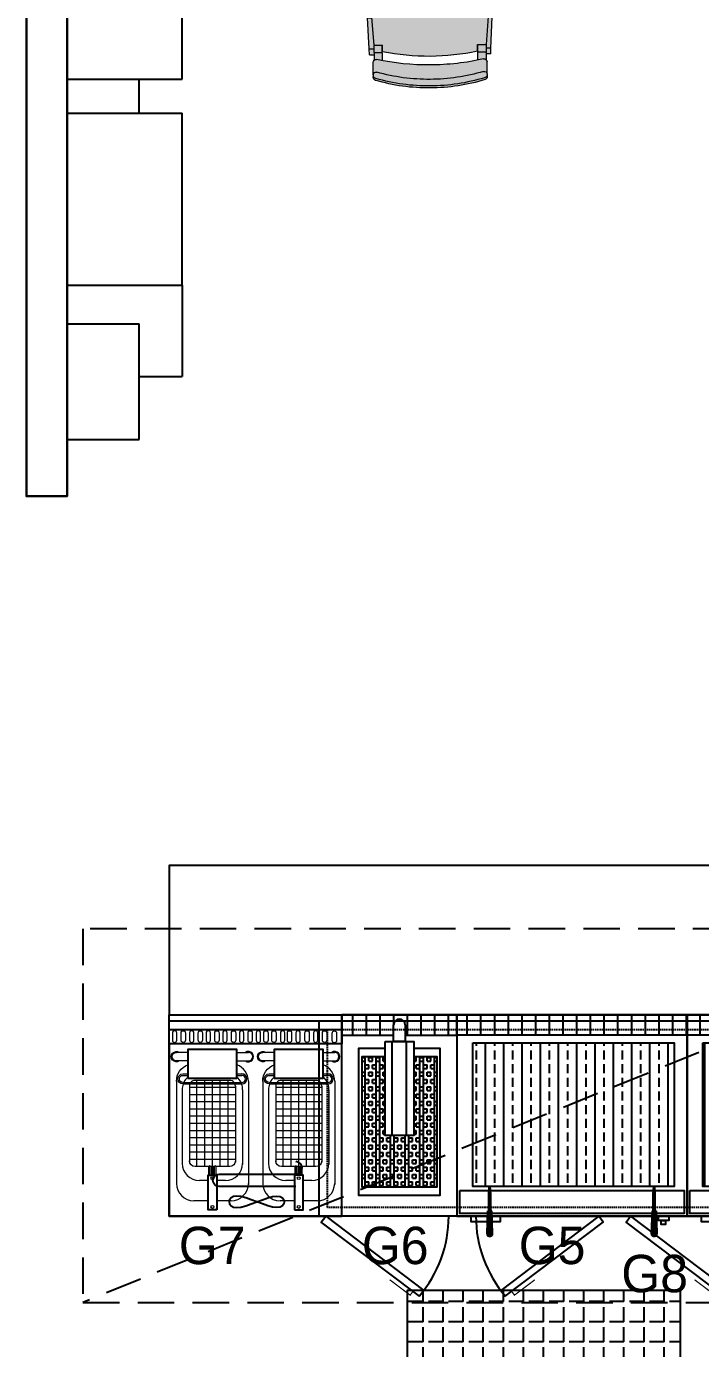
# Model space of a CAD drawing. Header units: millimetres. Extents: x -2729 to 15248, y -12439 to 5292.
# Drawn here: x 2841.5 to 3075.9, y -7099.9 to -6640.1 of the extents above; entities that cross this region are included whole.
import ezdxf

# ---------------------------------------------------------------- set-up
doc = ezdxf.new("R2010")
doc.units = ezdxf.units.MM
doc.linetypes.add('DASHED', pattern=[0.75, 0.5, -0.25])
doc.linetypes.add('HIDDENX2', pattern=[19.049999999999997, 12.7, -6.349999999999998])
for name, color, linetype in [('0-Mek_vrf text', 7, 'Continuous'), ('002 Çizgi', 7, 'Continuous'), ('S2000-002 Çizgi', 7, 'Continuous'), ('S2000-003 Kapı', 3, 'Continuous'), ('tefris', 39, 'Continuous')]:
    doc.layers.add(name, color=color, linetype=linetype)
doc.layers.add('DUVAR', color=7, linetype='Continuous', lineweight=30)
doc.styles.add('TAKSİM', font='GOTHIC.TTF', dxfattribs={"height": 20})

# ---------------------------------------------------------------- blocks, each defined once
blk = doc.blocks.new('dfgbdf')
at = {"layer": 'tefris', "color": 250, "lineweight": 9}
for p, q in [((-2454111.619684269, 525210.158802735), (-2454111.651142441, 525205.7704439993)), ((-2454111.619684269, 525210.158802735), (-2454111.651142441, 525205.7704439993)), ((-2454111.619684269, 525210.158802735), (-2454111.61313714, 525211.0721156007)), ((-2454072.020701715, 525209.8749354146), (-2454072.052159887, 525205.4865766789)), ((-2454072.020701715, 525209.8749354146), (-2454072.052159887, 525205.4865766789)), ((-2454072.020701715, 525209.8749354146), (-2454072.014154585, 525210.7882482801)), ((-2454108.455731259, 525205.1188426953), (-2454108.493951429, 525199.7871974818)), ((-2454112.999900517, 525201.1196209646), (-2454113.57778656, 525190.2564495396)), ((-2454112.985563781, 525203.1195695786), (-2454112.999900517, 525201.1196209646)), ((-2454112.999900517, 525201.1196209646), (-2454111.384557405, 525201.1080412957)), ((-2454112.985563781, 525203.1195695786), (-2454111.370220672, 525203.107989909)), ((-2454111.393876919, 525199.8079857455), (-2454111.356269388, 525205.054168995)), ((-2454111.375956003, 525202.3079215129), (-2454108.476030512, 525202.2871332491)), ((-2454108.377466755, 525202.0864215513), (-2454108.393953999, 525199.7864806453)), ((-2454075.378314627, 525201.8498654515), (-2454075.394801869, 525199.5499245452)), ((-2454075.256584268, 525204.8808529217), (-2454075.294804439, 525199.5492077086)), ((-2454075.276883522, 525202.0491434757), (-2454072.376958031, 525202.0283552122)), ((-2454072.394878949, 525199.528419445), (-2454072.357271417, 525204.7746026947)), ((-2454070.770216322, 525200.816895326), (-2454072.385559435, 525200.828474995)), ((-2454070.75587959, 525202.8168439397), (-2454072.371222701, 525202.8284236089)), ((-2454070.75587959, 525202.8168439397), (-2454070.770216322, 525200.816895326)), ((-2454070.770216322, 525200.816895326), (-2454070.348128059, 525189.946555534)), ((-2454114.364413285, 525164.5024694676), (-2454111.393876919, 525199.8079857455)), ((-2454111.393876919, 525199.8079857455), (-2454108.393953999, 525199.7864806453)), ((-2454075.394801869, 525199.5499245452), (-2454072.394878949, 525199.528419445)), ((-2454069.8998299, 525163.7397039934), (-2454072.394878949, 525199.528419445)), ((-2454113.57778656, 525190.2564495396), (-2454112.198356299, 525190.2465610235)), ((-2454070.348128059, 525189.946555534), (-2454071.727558321, 525189.95644405))]:
    blk.add_line(p, q, dxfattribs=at)
for centre, radius, start, end in [((-2454092.409191321, 525148.7779265486), 65.89265889045396, 89.45884940670703, 106.2935274857314), ((-2454092.109199028, 525148.7757760386), 65.89265889045396, 72.8850311529628, 89.71970926283139), ((-2454110.619709962, 525210.1516343682), 1, 179.5892793318425, 285.8993206494205), ((-2454110.95488347, 525210.5468397918), 0.6645643387296895, 128.1842560686453, 174.5564035868221), ((-2454110.613162832, 525211.0649472337), 1, 106.424976356534, 179.5892793318425), ((-2454110.477309588, 525209.903743491), 1.465455548318734, 98.72199400806039, 127.3173746617995), ((-2454092.409191321, 525148.7779265486), 65.19265889045396, 89.45884940670703, 106.2935274857314), ((-2454092.43093583, 525145.7446062912), 65.92605708526092, 89.4589154703867, 105.7679051027529), ((-2454092.130943537, 525145.7424557811), 65.92605708526092, 73.41065353881503, 89.71964317462334), ((-2454092.112385946, 525148.7757988839), 65.19265889045396, 72.8850311529628, 89.71970926283139), ((-2454073.020676022, 525209.8821037814), 1, 253.2792379985671, 359.5892793318426), ((-2454073.169802533, 525209.636302729), 1.465455548318734, 51.8611839938373, 80.45656463648214), ((-2454073.014128892, 525210.795416647), 1, 359.5892793318426, 72.75358231075933), ((-2454072.683058072, 525210.2724862649), 0.6645643387296895, 4.622155051725973, 50.99430259902947), ((-2454110.651168134, 525205.7632756322), 1, 179.5892793318425, 282.1716553241168), ((-2454092.605583447, 525121.3815767524), 85.28971260092196, 89.48851251595534, 102.0700716838015), ((-2454092.305591153, 525121.3794262424), 85.28971260092196, 77.10848695473183, 89.69004613117218), ((-2454073.052134194, 525205.4937450454), 1, 257.0069033155113, 359.5892793318426), ((-2454092.445793999, 525122.746649585), 80.92352941175771, 77.82438813700311, 101.3541705151467), ((-2454072.892565872, 525163.5310621646), 3, 344.9838835373608, 3.987984671885633)]:
    blk.add_arc(centre, radius, start, end, dxfattribs=at)
blk = doc.blocks.new('fgvbhfgjh')
h = blk.add_hatch(color=18)
h.set_gradient(color1=(8, 8, 8), color2=(145, 145, 145), one_color=1, tint=0.4099999964237213, name='INVCURVED')
h.paths.add_polyline_path([(-2451483.19880926, 521668.8699824771), (-2451413.19880926, 521668.8699824771), (-2451413.19880926, 521598.869982477), (-2451483.19880926, 521598.869982477)])
blk.add_lwpolyline([(-2451483.19880926, 521668.8699824771), (-2451413.19880926, 521668.8699824771), (-2451413.19880926, 521598.869982477), (-2451483.19880926, 521598.869982477), (-2451483.19880926, 521668.8699824771)])
blk = doc.blocks.new('mmmm')
at = {"layer": 'tefris'}
h = blk.add_hatch(color=18, dxfattribs=at)
h.set_gradient(color1=(8, 8, 8), color2=(92, 92, 92), one_color=1, tint=0.3600000143051147, name='CYLINDER')
edge = h.paths.add_edge_path()
edge.add_ellipse((-2457679.188082683, 522983.9656163464), major_axis=(-0.7071067817222897, 0.7071067817222896), ratio=0.9999999995503444, start_angle=224.6289349861511, end_angle=297.794258137757, ccw=False)
edge.add_line((-2457678.188103654, 522983.9591400851), (-2457678.19209032, 522983.4386288924))
edge.add_ellipse((-2457678.856640798, 522983.4429210727), major_axis=(0.4699179507806104, 0.4699179507806102), ratio=0.9999999992327752, start_angle=314.6299447237471, end_angle=369.2071047513651)
edge.add_ellipse((-2457679.342933607, 522982.8063922324), major_axis=(1.036233554988591, 1.036233554988591), ratio=0.9999999988766552, start_angle=8.340224815695624, end_angle=35.49723029684532)
edge.add_ellipse((-2457698.242316748, 522921.9324592913), major_axis=(46.09817118423729, 46.09817118423728), ratio=0.9999999999767026, start_angle=27.92569661727104, end_angle=44.76037470618905)
edge.add_ellipse((-2457698.539123553, 522921.9343762971), major_axis=(46.098171190294, 46.098171190294), ratio=0.9999999999654413, start_angle=44.49951486546471, end_angle=61.33419295303329)
edge.add_ellipse((-2457716.650621083, 522983.047354069), major_axis=(1.0362335564434, 1.0362335564434), ratio=0.9999999993428333, start_angle=53.76265933991045, end_angle=80.91966347774053)
edge.add_ellipse((-2457717.128651278, 522983.6901112522), major_axis=(-0.469917950441453, 0.469917950441453), ratio=0.9999999963918572, start_angle=-9.94721817048274, end_angle=39.59706914734291)
edge.add_line((-2457717.790263056, 522983.7526861261), (-2457717.787277593, 522984.2149197343))
edge.add_ellipse((-2457716.78729845, 522984.2084610986), major_axis=(0.7071067817655636, 0.7071067817655637), ratio=0.9999999992213571, start_angle=61.465641435351586, end_angle=134.6299448394291, ccw=False)
edge.add_ellipse((-2457698.539123555, 522921.9343762975), major_axis=(-46.59314593089847, 46.59314593089847), ratio=0.9999999999548213, start_angle=314.49951495361813, end_angle=331.3341929450192, ccw=False)
edge.add_ellipse((-2457698.239129812, 522921.9324387084), major_axis=(-46.5931459337958, 46.59314593379575), ratio=0.9999999999815988, start_angle=297.92569677302316, end_angle=314.76037479879227, ccw=False)
edge = h.paths.add_edge_path()
edge.add_ellipse((-2457761.927457061, 522875.6034356472), major_axis=(119.3420201263131, 37.18174596054682), ratio=0.4265283154179995, start_angle=36.98227490870283, end_angle=62.29266454274355)
edge.add_line((-2457720.479314032, 522937.9572304637), (-2457717.560022757, 522972.9509483364))
edge.add_line((-2457717.560022757, 522972.9509483366), (-2457714.560085328, 522972.9315724254))
edge.add_line((-2457714.560085328, 522972.931572425), (-2457714.545230464, 522975.231524454))
edge.add_ellipse((-2457698.557250628, 522895.9030799139), major_axis=(57.22157640173275, 57.22157640173277), ratio=0.9999999999961988, start_angle=392.86505360477304, end_angle=416.39483596480096, ccw=False)
edge.add_line((-2457681.545918752, 522975.0183894324), (-2457681.560773617, 522972.7184374039))
edge.add_line((-2457681.560773616, 522972.7184374039), (-2457678.560836188, 522972.6990614928))
edge.add_line((-2457678.560836188, 522972.6990614924), (-2457676.040386869, 522936.9121259068))
edge.add_ellipse((-2457679.032974005, 522936.7013600478), major_axis=(2.12132034998911, 2.12132034998911), ratio=0.9999999987284928, start_angle=300.03121224990423, end_angle=319.0286501075705, ccw=False)
edge = h.paths.add_edge_path()
edge.add_ellipse((-2457716.821540904, 522978.9067638578), major_axis=(-0.7071067809131965, 0.7071067809131961), ratio=0.999999999829844, start_angle=44.6284355362892, end_angle=147.0115104225966, ccw=False)
edge.add_line((-2457717.821519876, 522978.9132488352), (-2457717.793176502, 522983.3016024525))
edge.add_ellipse((-2457716.793197359, 522983.2951438157), major_axis=(0.7071067811908893, 0.7071067811908892), ratio=0.9999999999920784, start_angle=134.629944794807, end_angle=240.939986716869)
edge.add_ellipse((-2457698.558715172, 522918.9010413723), major_axis=(-46.61676202146179, 46.61676202146179), ratio=0.9999999999765883, start_angle=314.49958098612035, end_angle=330.80857055908643, ccw=False)
edge.add_ellipse((-2457698.258721432, 522918.8991037826), major_axis=(46.61676202181242, 46.61676202181243), ratio=0.9999999999946059, start_angle=388.45131901296287, end_angle=404.7603086764847, ccw=False)
edge.add_ellipse((-2457679.193981591, 522983.0522990646), major_axis=(0.7071067814499962, 0.7071067814499961), ratio=0.999999999992008, start_angle=208.3199025619581, end_angle=314.6281288870354)
edge.add_line((-2457678.194002653, 522983.0458087349), (-2457678.222345992, 522978.6574604695))
edge.add_ellipse((-2457679.222325135, 522978.6639191065), major_axis=(0.7071067813485851, 0.7071067813485854), ratio=0.9999999999161822, start_angle=212.248395108644, end_angle=314.629944792633, ccw=False)
edge.add_ellipse((-2457698.416077437, 522894.5359564247), major_axis=(60.30893414147975, 60.30893414147973), ratio=0.9999999999651737, start_angle=32.14679778577749, end_angle=44.73071163836433)
edge.add_ellipse((-2457698.716071179, 522894.5378940119), major_axis=(-60.30893414080492, 60.30893414080492), ratio=0.9999999999433816, start_angle=-45.47082196288935, end_angle=-32.88690840348889)
edge = h.paths.add_edge_path()
edge.add_ellipse((-2457698.242316748, 522921.9324592911), major_axis=(46.09817118435935, 46.09817118435936), ratio=0.9999999999766949, start_angle=387.9256966173313, end_angle=404.76037470619013, ccw=False)
edge.add_ellipse((-2457679.342933608, 522982.8063922322), major_axis=(-1.036233556076851, 1.036233556076851), ratio=0.9999999998429832, start_angle=276.9018505936157, end_angle=305.4972302277553, ccw=False)
edge.add_ellipse((-2457678.856640796, 522983.4429210722), major_axis=(-0.4699179509142243, 0.4699179509142243), ratio=0.9999999997353802, start_angle=224.629944793192, end_angle=276.0349705361688, ccw=False)
edge.add_line((-2457678.19209032, 522983.4386288924), (-2457678.194002448, 522983.0458404273))
edge.add_line((-2457678.194002448, 522983.0458404273), (-2457678.194002653, 522983.0458087423))
edge.add_ellipse((-2457679.19398159, 522983.0522990641), major_axis=(-0.7071067810289291, 0.7071067810289291), ratio=0.9999999999624826, start_angle=118.5788082655967, end_angle=224.6281293417238, ccw=False)
edge.add_ellipse((-2457698.258721431, 522918.8991037807), major_axis=(46.61676202343754, 46.61676202343754), ratio=0.9999999999963467, start_angle=28.44739180344517, end_angle=44.76030867725096)
edge.add_ellipse((-2457698.55871517, 522918.9010413715), major_axis=(-46.61676202056894, 46.61676202056894), ratio=0.999999999949352, start_angle=-45.50041901262929, end_angle=-29.18750223913822)
edge.add_ellipse((-2457716.793197359, 522983.2951438157), major_axis=(0.7071067813918692, 0.7071067813918696), ratio=0.9999999995664592, start_angle=134.6299447559351, end_angle=240.68108163018968, ccw=False)
edge.add_line((-2457717.793176501, 522983.301602453), (-2457717.790263056, 522983.7526861276))
edge.add_ellipse((-2457717.128651278, 522983.6901112515), major_axis=(0.469917950619392, 0.4699179506193922), ratio=0.9999999993763433, start_angle=83.22492197080362, end_angle=129.5970688284159, ccw=False)
edge.add_ellipse((-2457716.650621081, 522983.0473540693), major_axis=(1.03623355833267, 1.03623355833267), ratio=0.9999999979251082, start_angle=413.76265943400807, end_angle=442.35804038675644, ccw=False)
edge.add_ellipse((-2457698.539123553, 522921.9343762971), major_axis=(46.0981711902941, 46.09817119029425), ratio=0.9999999999654386, start_angle=404.4995148654648, end_angle=421.3341929530333, ccw=False)
h.paths.add_polyline_path([(-2457718.357715751, 522963.3889550469), (-2457719.737152682, 522963.3978645154), (-2457719.166976878, 522974.2614433565), (-2457717.551625955, 522974.2510101737), (-2457717.560022757, 522972.9509483366)])
h.paths.add_polyline_path([(-2457676.507285125, 522963.1186526685), (-2457677.886722056, 522963.1275621374), (-2457678.560836188, 522972.6990614924), (-2457678.552439386, 522973.9991233298), (-2457676.937088463, 522973.9886901478)])
h.paths.add_polyline_path([(-2457678.539522111, 522975.9990816154), (-2457676.924171188, 522975.9886484326), (-2457676.937088463, 522973.9886901478), (-2457678.552439386, 522973.9991233298)])
h.paths.add_polyline_path([(-2457717.551625955, 522974.2510101737), (-2457719.166976878, 522974.2614433565), (-2457719.154059605, 522976.2614016419), (-2457717.53870868, 522976.2509684595)])
edge = h.paths.add_edge_path()
edge.add_line((-2457714.64393665, 522975.4321661454), (-2457717.543876164, 522975.4508961928))
edge.add_line((-2457717.543876164, 522975.4508961928), (-2457717.526138693, 522978.1971569562))
edge.add_ellipse((-2457716.821540904, 522978.9067638582), major_axis=(-0.7071067812190581, 0.7071067812190583), ratio=0.9999999999837588, start_angle=90.20294078737055, end_angle=147.2123183470314)
edge.add_ellipse((-2457698.716071199, 522894.5378939973), major_axis=(-60.30893392307935, 60.30893392307935), ratio=0.999999994913458, start_angle=325.7503848735804, end_angle=327.11073702994173, ccw=False)
edge.add_line((-2457714.625215686, 522978.330699174), (-2457714.64393665, 522975.4321661454))
h = blk.add_hatch(color=33, dxfattribs=at)
h.set_gradient(color1=(172, 159, 128), one_color=1, tint=1, name='CYLINDER')
h.paths.add_polyline_path([(-2457681.460775703, 522972.717791541), (-2457681.44462911, 522975.2177393974), (-2457678.544689596, 522975.1990093497), (-2457678.560836188, 522972.6990614924)])
edge = h.paths.add_edge_path()
edge.add_line((-2457678.544689596, 522975.1990093497), (-2457681.44462911, 522975.2177393974))
edge.add_line((-2457681.44462911, 522975.2177393974), (-2457681.425908146, 522978.1162724265))
edge.add_ellipse((-2457698.416077457, 522894.535956455), major_axis=(60.30893391531446, 60.30893391531446), ratio=0.9999999950626882, start_angle=392.1491526882551, end_angle=393.50950465792675, ccw=False)
edge.add_ellipse((-2457679.222325135, 522978.6639191066), major_axis=(0.7071067813949794, 0.7071067813949791), ratio=0.9999999999964688, start_angle=212.0475552884645, end_angle=269.0569487911714)
edge.add_line((-2457678.526952125, 522977.9452701127), (-2457678.544689596, 522975.1990093497))
h.paths.add_polyline_path([(-2457717.560022757, 522972.9509483366), (-2457717.543876164, 522975.4508961928), (-2457714.64393665, 522975.4321661454), (-2457714.660083242, 522972.9322182896)])
h = blk.add_hatch(color=18, dxfattribs=at)
h.set_gradient(color1=(8, 8, 8), color2=(92, 92, 92), one_color=1, tint=0.3600000143051147, name='CYLINDER')
h.paths.add_polyline_path([(-2457678.892278905, 522823.9789179585, 0.3305505333251211), (-2457678.188103657, 522824.9406429432), (-2457678.192090323, 522825.4611541359, -0.2427438629334576), (-2457678.467965631, 522824.9178096643, -0.119052518395025), (-2457679.100993811, 522824.6480447833, -0.0735875389792936), (-2457697.969665526, 522821.7752349952, -0.0735875389735171), (-2457716.873871161, 522824.4040783907, -0.1190525126681235), (-2457717.510331056, 522824.6656439186, -0.2196094287040335), (-2457717.79026306, 522825.1470969022), (-2457717.787277597, 522824.6848632938, 0.3305455976475086), (-2457717.070738772, 522823.7323320513, 0.0735875385497968), (-2457697.96355113, 522821.0752617001, 0.0735875387030554)])
edge = h.paths.add_edge_path()
edge.add_ellipse((-2457761.927457065, 522933.2963473811), major_axis=(119.3420201236627, -37.18174596169329), ratio=0.4265283154215424, start_angle=297.7073354583348, end_angle=323.01772509326184, ccw=False)
edge.add_line((-2457720.479314036, 522870.9425525646), (-2457717.560022761, 522835.9488346917))
edge.add_line((-2457717.56002276, 522835.9488346917), (-2457714.560085332, 522835.9682106028))
edge.add_line((-2457714.560085332, 522835.9682106035), (-2457714.545230468, 522833.6682585744))
edge.add_arc((-2457698.557250631, 522912.9967031139), 80.92352941115504, 258.6051640350927, 282.1349463954001)
edge.add_line((-2457681.545918755, 522833.8813935955), (-2457681.56077362, 522836.1813456244))
edge.add_line((-2457681.56077362, 522836.1813456244), (-2457678.560836191, 522836.2007215356))
edge.add_line((-2457678.560836191, 522836.2007215356), (-2457676.040386872, 522871.9876571211))
edge.add_arc((-2457679.032974006, 522872.19842298), 3.000000000802631, -4.02865014046936, 14.96878772636373)
h.paths.add_polyline_path([(-2457716.613432716, 522830.9711249828, 0.4790289221056363), (-2457717.82151988, 522829.986534193), (-2457717.793176506, 522825.5981805755, -0.500271849319481), (-2457716.518567012, 522826.5661890912, 0.07128175433068201), (-2457697.982926989, 522824.0751990416, 0.0712817547301692), (-2457679.481009383, 522826.80540622, -0.5002619448420746), (-2457678.194002657, 522825.8539742935), (-2457678.222345996, 522830.2423225585, 0.4790207402578018), (-2457679.443049894, 522831.2112000601, -0.0549629285443206), (-2457698.015219949, 522829.0750560141, -0.054962927260355)])
h.paths.add_polyline_path([(-2457697.969665526, 522821.7752349952, 0.0735875389792797), (-2457679.100993811, 522824.6480447833, 0.1254224069759553), (-2457678.438732215, 522824.9401432965, 0.2281353875295868), (-2457678.192090323, 522825.4611541359), (-2457678.194002451, 522825.8539426008), (-2457678.194002657, 522825.853974286, 0.4988503369004011), (-2457679.476677848, 522826.8066934443, -0.071298977506095), (-2457697.982926989, 522824.0751990416, -0.0712989770642944), (-2457716.522914801, 522826.5674202554, 0.4988602312897345), (-2457717.793176505, 522825.5981805753), (-2457717.79026306, 522825.1470969007, 0.205143870496195), (-2457717.539850573, 522824.6875981205, 0.1254224130629383), (-2457716.873871161, 522824.4040783907, 0.0735875389735347)])
h.paths.add_polyline_path([(-2457718.357715755, 522845.5108279814), (-2457719.737152685, 522845.5019185132), (-2457719.166976882, 522834.6383396718), (-2457717.551625958, 522834.6487728546), (-2457717.56002276, 522835.9488346917)])
h.paths.add_polyline_path([(-2457676.507285128, 522845.7811303599), (-2457677.88672206, 522845.7722208911), (-2457678.560836191, 522836.2007215356), (-2457678.552439389, 522834.9006596985), (-2457676.937088467, 522834.9110928807)])
h.paths.add_polyline_path([(-2457678.539522115, 522832.900701413), (-2457676.924171192, 522832.9111345956), (-2457676.937088467, 522834.9110928807), (-2457678.552439389, 522834.9006596985)])
h.paths.add_polyline_path([(-2457717.551625958, 522834.6487728546), (-2457719.166976882, 522834.6383396718), (-2457719.154059607, 522832.6383813862), (-2457717.538708684, 522832.6488145689)])
h.paths.add_polyline_path([(-2457714.643936654, 522833.4676168826), (-2457717.543876167, 522833.4488868353), (-2457717.526138697, 522830.7026260718, -0.2540112033113549), (-2457716.610005976, 522830.9703896076, 0.0059357257269831), (-2457714.62521569, 522830.5690838541)])
h = blk.add_hatch(color=33, dxfattribs=at)
h.set_gradient(color1=(172, 159, 128), one_color=1, tint=1, name='CYLINDER')
h.paths.add_polyline_path([(-2457681.460775706, 522836.1819914873), (-2457681.444629114, 522833.6820436308), (-2457678.544689599, 522833.7007736783), (-2457678.560836191, 522836.2007215356)])
h.paths.add_polyline_path([(-2457678.544689599, 522833.7007736783), (-2457681.444629114, 522833.6820436308), (-2457681.42590815, 522830.7835106015, 0.0059357249099136), (-2457679.446467393, 522831.2104203594, -0.254011277546088), (-2457678.526952128, 522830.9545129157)])
h.paths.add_polyline_path([(-2457717.56002276, 522835.9488346917), (-2457717.543876167, 522833.4488868353), (-2457714.643936654, 522833.4676168826), (-2457714.660083246, 522835.9675647388)])
at = {"extrusion": (0, 0, -1), "zscale": -1, "rotation": 90}
blk.add_blockref('fgvbhfgjh', (2979332.754085634, 2974352.648700772), dxfattribs=at)
at = {"layer": 'tefris', "rotation": 0.0406654588504009}
blk.add_blockref('dfgbdf', (-3234.025752595626, -484.92879121704), dxfattribs=at)
at = {"layer": 'tefris', "xscale": -1, "rotation": 179.9593345443883}
blk.add_blockref('dfgbdf', (-3234.025752601215, 1046293.828574249), dxfattribs=at)
blk = doc.blocks.new('A$C71D9588E')
at = {"layer": 'S2000-002 Çizgi', "linetype": 'Continuous', "lineweight": 0}
for p, q in [((6.49999543418471, 57.00000218072272), (2.499995434184711, 57.00000218072272)), ((23.49999543418471, 57.00000218072272), (27.49999543418471, 57.00000218072272)), ((36.49999543418471, 57.00000218072272), (32.49999543418471, 57.00000218072272)), ((53.49999543418471, 57.00000218072272), (57.49999543418471, 57.00000218072272)), ((6.49999543418471, 54.00000218072272), (2.499995434184711, 54.00000218072272)), ((23.49999543418471, 54.00000218072272), (27.49999543418471, 54.00000218072272)), ((36.49999543418471, 54.00000218072272), (32.49999543418471, 54.00000218072272)), ((53.49999543418471, 54.00000218072272), (57.49999543418471, 54.00000218072272)), ((2.499995434184711, 47.00000218072272), (2.499995434184711, 11.00000218072273)), ((4.74999543418471, 49.50000218072272), (6.49999543418471, 49.50000218072272)), ((4.74999543418471, 49.00000218072272), (6.49999543418471, 49.00000218072272)), ((4.74999543418471, 46.50000218072272), (25.24999543418471, 46.50000218072272)), ((4.74999543418471, 46.00000218072272), (25.24999543418471, 46.00000218072272)), ((20.99999543418471, 47.25000218072272), (8.999995434184711, 47.25000218072272)), ((9.499995434184713, 47.25000218072272), (9.499995434184713, 46.50000218072272)), ((9.499995434184713, 46.00000218072272), (9.499995434184713, 17.25000218072273)), ((12.19999543418453, 47.25000218072272), (12.19999543418453, 46.50000218072272)), ((12.19999543418453, 46.00000218072272), (12.19999543418453, 17.25000218072273)), ((14.89999543418434, 47.25000218072272), (14.89999543418434, 46.50000218072272)), ((14.89999543418434, 46.00000218072272), (14.89999543418434, 17.25000218072273)), ((17.59999543418416, 47.25000218072272), (17.59999543418416, 46.50000218072272)), ((17.59999543418416, 46.00000218072272), (17.59999543418416, 17.25000218072273)), ((20.29999543418489, 47.25000218072272), (20.29999543418489, 46.50000218072272)), ((20.29999543418489, 46.00000218072272), (20.29999543418489, 17.25000218072273)), ((23.49999543418471, 49.50000218072272), (25.24999543418471, 49.50000218072272)), ((23.49999543418471, 49.00000218072272), (25.24999543418471, 49.00000218072272)), ((27.49999543418471, 47.00000218072272), (27.49999543418471, 11.00000218072273)), ((32.49999543418471, 47.00000218072272), (32.49999543418471, 11.00000218072273)), ((34.74999543418471, 49.50000218072272), (36.49999543418471, 49.50000218072272)), ((34.74999543418471, 49.00000218072272), (36.49999543418471, 49.00000218072272)), ((34.74999543418471, 46.50000218072272), (55.24999543418471, 46.50000218072272)), ((34.74999543418471, 46.00000218072272), (55.24999543418471, 46.00000218072272)), ((50.99999543418471, 47.25000218072272), (38.99999543418471, 47.25000218072272)), ((39.49999543418471, 47.25000218072272), (39.49999543418471, 46.50000218072272)), ((39.49999543418471, 46.00000218072272), (39.49999543418471, 17.25000218072273)), ((42.19999543418452, 47.25000218072272), (42.19999543418452, 46.50000218072272)), ((42.19999543418452, 46.00000218072272), (42.19999543418452, 17.25000218072273)), ((44.89999543418433, 47.25000218072272), (44.89999543418433, 46.50000218072272)), ((44.89999543418433, 46.00000218072272), (44.89999543418433, 17.25000218072273)), ((47.59999543418415, 47.25000218072272), (47.59999543418415, 46.50000218072272)), ((47.59999543418415, 46.00000218072272), (47.59999543418415, 17.25000218072273)), ((50.29999543418489, 47.25000218072272), (50.29999543418489, 46.50000218072272)), ((50.29999543418489, 46.00000218072272), (50.29999543418489, 17.25000218072273)), ((53.49999543418471, 49.50000218072272), (55.24999543418471, 49.50000218072272)), ((53.49999543418471, 49.00000218072272), (55.24999543418471, 49.00000218072272)), ((57.49999543418471, 47.00000218072272), (57.49999543418471, 11.00000218072273)), ((4.49999543418471, 44.00000218072272), (4.49999543418471, 18.00000218072273)), ((6.99999543418471, 45.25000218072272), (6.99999543418471, 18.85000218072218)), ((22.99999543418471, 44.75000218072272), (6.99999543418471, 44.75000218072272)), ((22.99999543418471, 42.25000218072273), (6.99999543418471, 42.25000218072273)), ((22.99999543418471, 45.25000218072272), (22.99999543418471, 18.85000218072218)), ((25.49999543418471, 44.00000218072272), (25.49999543418471, 18.00000218072273)), ((34.49999543418471, 44.00000218072272), (34.49999543418471, 18.00000218072273)), ((36.99999543418471, 45.25000218072272), (36.99999543418471, 18.85000218072218)), ((52.99999543418471, 44.75000218072272), (36.99999543418471, 44.75000218072272)), ((52.99999543418471, 42.25000218072273), (36.99999543418471, 42.25000218072273)), ((52.99999543418471, 45.25000218072272), (52.99999543418471, 18.85000218072218)), ((55.49999543418471, 44.00000218072272), (55.49999543418471, 18.00000218072273)), ((22.99999543418471, 39.75000218072273), (6.99999543418471, 39.75000218072273)), ((22.99999543418471, 37.25000218072273), (6.99999543418471, 37.25000218072273)), ((52.99999543418471, 39.75000218072273), (36.99999543418471, 39.75000218072273)), ((52.99999543418471, 37.25000218072273), (36.99999543418471, 37.25000218072273)), ((22.99999543418471, 34.75000218072273), (6.99999543418471, 34.75000218072273)), ((22.99999543418471, 32.25000218072273), (6.99999543418471, 32.25000218072273)), ((52.99999543418471, 34.75000218072273), (36.99999543418471, 34.75000218072273)), ((52.99999543418471, 32.25000218072273), (36.99999543418471, 32.25000218072273)), ((22.99999543418471, 29.75000218072273), (6.99999543418471, 29.75000218072273)), ((52.99999543418471, 29.75000218072273), (36.99999543418471, 29.75000218072273)), ((22.99999543418471, 27.25000218072273), (6.99999543418471, 27.25000218072273)), ((22.99999543418471, 24.75000218072273), (6.99999543418471, 24.75000218072273)), ((52.99999543418471, 27.25000218072273), (36.99999543418471, 27.25000218072273)), ((52.99999543418471, 24.75000218072273), (36.99999543418471, 24.75000218072273)), ((22.99999543418471, 22.25000218072273), (6.99999543418471, 22.25000218072273)), ((22.99999543418471, 19.75000218072273), (6.99999543418471, 19.75000218072273)), ((52.99999543418471, 22.25000218072273), (36.99999543418471, 22.25000218072273)), ((52.99999543418471, 19.75000218072273), (36.99999543418471, 19.75000218072273)), ((13.74999543418471, 17.25000218072273), (8.999995434184711, 17.25000218072273)), ((13.74999543418471, 14.25000218072273), (13.74999543418471, 17.25000218072273)), ((14.24999543418471, 14.25000218072273), (14.24999543418471, 17.25000218072273)), ((14.74999543418471, 17.25000218072273), (14.24999543418471, 17.25000218072273)), ((14.74999543418471, 14.25000218072273), (14.74999543418471, 17.25000218072273)), ((15.24999543418471, 14.25000218072273), (15.24999543418471, 17.25000218072273)), ((15.74999543418471, 17.25000218072273), (15.24999543418471, 17.25000218072273)), ((15.74999543418471, 14.25000218072273), (15.74999543418471, 17.25000218072273)), ((16.24999543418471, 14.25000218072273), (16.24999543418471, 17.25000218072273)), ((20.99999543418471, 17.25000218072273), (16.24999543418471, 17.25000218072273)), ((43.7499954341847, 17.25000218072273), (38.99999543418471, 17.25000218072273)), ((43.7499954341847, 14.25000218072273), (43.7499954341847, 17.25000218072273)), ((44.24999543418471, 14.25000218072273), (44.24999543418471, 17.25000218072273)), ((44.74999543418471, 17.25000218072273), (44.24999543418471, 17.25000218072273)), ((44.74999543418471, 14.25000218072273), (44.74999543418471, 17.25000218072273)), ((45.24999543418471, 14.25000218072273), (45.24999543418471, 17.25000218072273)), ((45.74999543418471, 17.25000218072273), (45.24999543418471, 17.25000218072273)), ((45.74999543418471, 14.25000218072273), (45.74999543418471, 17.25000218072273)), ((46.2499954341847, 14.25000218072273), (46.2499954341847, 17.25000218072273)), ((50.99999543418471, 17.25000218072273), (46.2499954341847, 17.25000218072273)), ((13.49999543418471, 12.40000218072237), (10.49999543418471, 12.40000218072237)), ((19.49999543418471, 12.40000218072237), (16.49999543418471, 12.40000218072237)), ((43.49999543418471, 12.40000218072237), (40.49999543418471, 12.40000218072237)), ((49.49999543418471, 12.40000218072237), (46.49999543418471, 12.40000218072237)), ((13.49999543418471, 5.400002180722367), (8.499995434184711, 5.400002180722367)), ((21.49999543418471, 5.400002180722367), (16.49999543418471, 5.400002180722367)), ((43.49999543418471, 5.400002180722367), (38.49999543418471, 5.400002180722367)), ((51.49999543418471, 5.400002180722367), (46.49999543418471, 5.400002180722367))]:
    blk.add_line(p, q, dxfattribs=at)
at = {"layer": 'S2000-002 Çizgi'}
for points in [[(-4.5658152885e-06, 64.99900218072253), (59.99999543418471, 64.99900218072253), (59.99999543418471, 60.00000218072272), (-4.5658152885e-06, 60.00000218072272)], [(-4.5658152885e-06, 2.1807227313e-06), (59.99999543418471, 2.1807227313e-06), (59.99999543418471, 60.00000218072272), (-4.5658152885e-06, 60.00000218072272)], [(6.49999543418471, 48.00000218072272), (23.49999543418471, 48.00000218072272), (23.49999543418471, 58.00000218072272), (6.49999543418471, 58.00000218072272)], [(36.49999543418471, 48.00000218072272), (53.49999543418471, 48.00000218072272), (53.49999543418471, 58.00000218072272), (36.49999543418471, 58.00000218072272)], [(16.49999543418471, 2.25000218072273), (13.49999543418471, 2.25000218072273), (13.49999543418471, 14.25000218072273), (16.49999543418471, 14.25000218072273)], [(43.49999543418471, 2.25000218072273), (46.49999543418471, 2.25000218072273), (46.49999543418471, 14.25000218072273), (43.49999543418471, 14.25000218072273)]]:
    blk.add_lwpolyline(points, close=True, dxfattribs=at)
at = {"layer": 'S2000-002 Çizgi', "linetype": 'Continuous', "lineweight": 0}
for points in [[(2.616348958425078, 63.77709649913185, 0.99989429196437), (1.116348975188883, 63.77693792869878), (1.116348975188883, 61.17693792869886, 0.9999999999999998), (2.616348975188884, 61.17693792869886), (2.616348975188884, 63.77693792869878)], [(5.616348975188882, 63.77693792869878), (5.616348975188882, 61.17693792869886, -0.9999999999999998), (4.116348975188884, 61.17693792869886), (4.116348975188884, 63.77693792869878, -0.99989429196437), (5.616348958425078, 63.77709649913185)], [(8.550237535117049, 63.77709649913185, 0.99989429196437), (7.050237551880852, 63.77693792869878), (7.050237551880852, 61.17693792869886, 0.9999999999999998), (8.550237551880851, 61.17693792869886), (8.550237551880851, 63.77693792869878)], [(11.55023755188085, 63.77693792869878), (11.55023755188085, 61.17693792869886, -0.9999999999999998), (10.05023755188085, 61.17693792869886), (10.05023755188085, 63.77693792869878, -0.99989429196437), (11.55023753511705, 63.77709649913185)], [(14.30428193028274, 63.77709649913185, 0.99989429196437), (12.80428194704654, 63.77693792869878), (12.80428194704654, 61.17693792869886, 0.9999999999999998), (14.30428194704655, 61.17693792869886), (14.30428194704655, 63.77693792869878)], [(17.30428194704655, 63.77693792869878), (17.30428194704655, 61.17693792869886, -0.9999999999999998), (15.80428194704655, 61.17693792869886), (15.80428194704655, 63.77693792869878, -0.99989429196437), (17.30428193028274, 63.77709649913185)], [(20.11828635402708, 63.77709649913185, 0.99989429196437), (18.61828637079088, 63.77693792869878), (18.61828637079088, 61.17693792869886, 0.9999999999999998), (20.11828637079088, 61.17693792869886), (20.11828637079088, 63.77693792869878)], [(23.11828637079088, 63.77693792869878), (23.11828637079088, 61.17693792869886, -0.9999999999999998), (21.61828637079088, 61.17693792869886), (21.61828637079088, 63.77693792869878, -0.99989429196437), (23.11828635402708, 63.77709649913185)], [(25.87233074919277, 63.77709649913185, 0.99989429196437), (24.37233076595658, 63.77693792869878), (24.37233076595658, 61.17693792869886, 0.9999999999999998), (25.87233076595658, 61.17693792869886), (25.87233076595658, 63.77693792869878)], [(28.87233076595658, 63.77693792869878), (28.87233076595658, 61.17693792869886, -0.9999999999999998), (27.37233076595658, 61.17693792869886), (27.37233076595658, 63.77693792869878, -0.99989429196437), (28.87233074919278, 63.77709649913185)], [(31.74629520150848, 63.77709649913185, 0.99989429196437), (30.24629521827228, 63.77693792869878), (30.24629521827228, 61.17693792869886, 0.9999999999999998), (31.74629521827228, 61.17693792869886), (31.74629521827228, 63.77693792869878)], [(34.34782168764286, 63.77693792869878), (34.34782168764286, 61.17693792869886, -0.9999999999999998), (32.84782168764286, 61.17693792869886), (32.84782168764286, 63.77693792869878, -0.99989429196437), (34.34782167087906, 63.77709649913185)], [(37.13732737645114, 63.77693792869878), (37.13732737645114, 61.17693792869886, -0.9999999999999998), (35.63732737645114, 61.17693792869886), (35.63732737645114, 63.77693792869878, -0.99989429196437), (37.13732735968733, 63.77709649913185)], [(40.13114006074829, 63.77709649913185, 0.99989429196437), (38.6311400775121, 63.77693792869878), (38.6311400775121, 61.17693792869886, 0.9999999999999998), (40.1311400775121, 61.17693792869886), (40.1311400775121, 63.77693792869878)], [(42.54205972488489, 63.77693792869878), (42.54205972488489, 61.17693792869886, -0.9999999999999998), (41.04205972488489, 61.17693792869886), (41.04205972488489, 63.77693792869878, -0.99989429196437), (42.54205970812107, 63.77709649913185)], [(45.53587240918203, 63.77709649913185, 0.99989429196437), (44.03587242594585, 63.77693792869878), (44.03587242594585, 61.17693792869886, 0.9999999999999998), (45.53587242594585, 61.17693792869886), (45.53587242594585, 63.77693792869878)], [(48.64419542368342, 63.77693792869878), (48.64419542368342, 61.17693792869886, -0.9999999999999998), (47.14419542368339, 61.17693792869886), (47.14419542368339, 63.77693792869878, -0.99989429196437), (48.64419540691961, 63.77709649913185)], [(51.63800810798057, 63.77709649913185, 0.99989429196437), (50.13800812474436, 63.77693792869878), (50.13800812474436, 61.17693792869886, 0.9999999999999998), (51.63800812474439, 61.17693792869886), (51.63800812474439, 63.77693792869878)], [(54.74629521827229, 63.77693792869878), (54.74629521827229, 61.17693792869886, -0.9999999999999998), (53.24629521827229, 61.17693792869886), (53.24629521827229, 63.77693792869878, -0.99989429196437), (54.74629520150847, 63.77709649913185)], [(58.13394115654592, 63.67736544418812), (58.13394115654592, 61.07736544418822, -0.9999999999999998), (56.63394115654591, 61.07736544418822), (56.63394115654591, 63.67736544418812, -0.99989429196437), (58.13394113978212, 63.67752401462121)]]:
    blk.add_lwpolyline(points, format="xyb", dxfattribs=at)
for centre in [(14.99970880319688, 13.25023348506966), (44.99970880319688, 13.25023348506966), (14.99970880319688, 3.250233485069657), (44.99970880319688, 3.250233485069657)]:
    blk.add_circle(centre, 0.5, dxfattribs=at)
at = {"layer": 'S2000-002 Çizgi', "linetype": 'Continuous', "lineweight": 0, "extrusion": (0, 0, -1)}
for centre, radius, start, end in [((-2.49970880319688, 55.50023348506964), 1.8, 236.4426888888558, 123.5573111111442), ((-2.49970880319688, 55.50023348506964), 1.5, 270.0010722221912, 90), ((-32.49970880319688, 55.50023348506964), 1.8, 236.4426888888558, 123.5573111111442), ((-32.49970880319688, 55.50023348506964), 1.5, 270.0010722221912, 90), ((-8.499708803196881, 47.00023348506966), 6, 0, 70.52878055557586), ((-38.49970880319688, 47.00023348506966), 6, 0, 70.52878055557586), ((-4.74970880319688, 47.75023348506965), 1.749999999999766, 270, 90), ((-4.74970880319688, 47.75023348506965), 1.249999999999767, 270, 90), ((-34.74970880319688, 47.75023348506965), 1.749999999999766, 270, 90), ((-34.74970880319688, 47.75023348506965), 1.249999999999767, 270, 90), ((-8.999708803196881, 19.25023348506966), 2, 270, 0), ((-20.99970880319688, 19.25023348506966), 2, 180, 270), ((-38.99970880319688, 19.25023348506966), 2, 270, 0), ((-50.99970880319688, 19.25023348506966), 2, 180, 270)]:
    blk.add_arc(centre, radius, start, end, dxfattribs=at)
at = {"layer": 'S2000-002 Çizgi', "linetype": 'Continuous', "lineweight": 0}
for centre, radius, start, end in [((27.49970880319688, 55.50023348506964), 1.8, 236.4426888888558, 123.5573111111442), ((27.49970880319688, 55.50023348506964), 1.5, 270.0010722221912, 90), ((57.49970880319688, 55.50023348506964), 1.8, 236.4426888888558, 123.5573111111442), ((57.49970880319688, 55.50023348506964), 1.5, 270.0010722221912, 90), ((21.49970880319688, 47.00023348506966), 6, 0, 70.52878055557586), ((51.49970880319688, 47.00023348506966), 6, 0, 70.52878055557586), ((10.49970880319688, 44.00023348506965), 6, 160.5287805555426, 180), ((10.49970880319688, 44.00023348506965), 6, 131.81031388891, 155.3756805555485), ((8.999708803196881, 45.25023348506965), 2, 157.9756861111192, 180), ((8.999708803196881, 45.25023348506965), 2, 90, 141.3178138889068), ((20.99970880319688, 45.25023348506965), 2, 38.68218611109314, 90), ((20.99970880319688, 45.25023348506965), 2, 0, 22.02431388888071), ((19.49970880319687, 44.00023348506965), 6, 24.62431944445147, 48.18968611108993), ((19.49970880319687, 44.00023348506965), 6, 0, 19.47121944445738), ((25.24970880319688, 47.75023348506965), 1.749999999999766, 270, 90), ((25.24970880319688, 47.75023348506965), 1.249999999999767, 270, 90), ((40.49970880319688, 44.00023348506965), 6, 160.5287805555426, 180), ((40.49970880319688, 44.00023348506965), 6, 131.81031388891, 155.3756805555485), ((38.99970880319688, 45.25023348506965), 2, 157.9756861111192, 180), ((38.99970880319688, 45.25023348506965), 2, 90, 141.3178138889068), ((50.99970880319688, 45.25023348506965), 2, 38.68218611109314, 90), ((50.99970880319688, 45.25023348506965), 2, 0, 22.02431388888071), ((49.49970880319688, 44.00023348506965), 6, 24.62431944445147, 48.18968611108993), ((49.49970880319688, 44.00023348506965), 6, 0, 19.47121944445738), ((55.24970880319688, 47.75023348506965), 1.749999999999766, 270, 90), ((55.24970880319688, 47.75023348506965), 1.249999999999767, 270, 90), ((10.49970880319688, 18.4002334850702), 6, 180, 270), ((19.49970880319687, 18.4002334850702), 6, 270, 0), ((40.49970880319688, 18.4002334850702), 6, 180, 270), ((49.49970880319688, 18.4002334850702), 6, 270, 0), ((13.99970880319688, 17.25023348506965), 0.25, 0, 180), ((14.99970880319688, 17.25023348506965), 0.25, 0, 180), ((15.99970880319688, 17.25023348506965), 0.25, 0, 180), ((43.99970880319687, 17.25023348506965), 0.25, 0, 180), ((44.99970880319688, 17.25023348506965), 0.25, 0, 180), ((45.99970880319688, 17.25023348506965), 0.25, 0, 180), ((8.499708803196881, 11.4002334850702), 6, 180, 270), ((21.49970880319688, 11.4002334850702), 6, 270, 0), ((38.49970880319688, 11.4002334850702), 6, 180, 270), ((51.49970880319688, 11.4002334850702), 6, 270, 0)]:
    blk.add_arc(centre, radius, start, end, dxfattribs=at)
blk = doc.blocks.new('A$C133D40E0')
at = {"layer": 'S2000-002 Çizgi'}
h = blk.add_hatch(dxfattribs=at)
h.set_pattern_fill('ANSI31', color=256, scale=1.5, angle=45, style=0)
h.set_pattern_definition([(90, (-3291.732694918481, -4973.713902202589), (-4.762499999999998, 9e-16), [])])
h.paths.add_polyline_path([(79.99999682799898, 69.89647119056963), (79.99999682799898, 76.8964711905687), (-3.1720010156e-06, 76.8964711905687), (-3.1720010156e-06, 69.89647119056963)])
h = blk.add_hatch(dxfattribs=at)
h.set_pattern_fill('ANSI33', color=256, angle=45, style=0)
h.set_pattern_definition([(90, (-3291.732694918481, -4973.713902202589), (-6.349999999999998, 1.3e-15), []), (90, (-3288.557693547073, -4970.538900831179), (-6.349999999999998, 1.3e-15), [3.174999999999998, -1.587499999999999])])
h.paths.add_polyline_path([(5.52883382899472, 67.18647410922812), (5.52883382899472, 17.18647410922904), (75.52883382899745, 17.18647410922904), (75.52883382899745, 67.18647410922812)])
h = blk.add_hatch(dxfattribs=at)
h.set_pattern_fill('ANSI32', color=256, style=0)
h.set_pattern_definition([(45, (-4249.500003172001, -7757.067151888848), (-0.2651650429449553, 0.2651650429449553), []), (45, (-4249.323226477002, -7757.067151888848), (-0.2651650429449553, 0.2651650429449553), [])])
h.paths.add_polyline_path([(12.10155662471243, 7.896471190570537), (10.72367179876983, 7.896471190571447), (10.68931661065562, 6.896471190570537), (12.13591181282572, 6.896471190571447)])
h.paths.add_polyline_path([(12.07316108901614, 8.722999504217567), (11.75953231199219, 8.722999504217567), (11.75953231199219, 14.52453554711474), (11.67633689767171, 15.89647119056872), (11.14889152580963, 15.89647119056872), (11.06569611148916, 14.52453554710837), (11.06569611148916, 8.722999504217567), (10.75206733446612, 8.722999504217567), (10.72367179876983, 7.896471190570537), (12.10155662471243, 7.896471190570537)])
h.paths.add_polyline_path([(12.20462218905322, 4.896471190568718), (10.6206062344263, 4.896471190568718), (10.47854181394996, 0.7613047636555166, 0.4374046375725881), (11.18228020420429, 1.59774886015e-05), (11.64294821927706, 1.59774886015e-05, 0.437404637572588), (12.34668660953139, 0.7613047636555166)])
h.paths.add_polyline_path([(12.13591181282572, 6.896471190570537), (10.68931661065471, 6.896471190570537), (10.62060623442721, 4.896471190568718), (12.20462218905413, 4.896471190568718)])
h.paths.add_polyline_path([(11.5981099576511, 17.18647410922813), (11.22711846582842, 17.18647410922813), (11.14889152580872, 15.89647119056872), (11.67633689767081, 15.89647119056872)])
h = blk.add_hatch(dxfattribs=at)
h.set_pattern_fill('ANSI32', color=256, style=0)
h.set_pattern_definition([(135, (4329.499996827999, -7757.067151888848), (0.2651650429449553, 0.2651650429449553), []), (135, (4329.323220132998, -7757.067151888848), (0.2651650429449553, 0.2651650429449553), [])])
h.paths.add_polyline_path([(67.89843703128464, 7.896471190570537), (69.27632185722723, 7.896471190571447), (69.31067704534142, 6.896471190570537), (67.86408184317044, 6.896471190571447)])
h.paths.add_polyline_path([(67.92683256698182, 8.722999504217567), (68.24046134400396, 8.722999504217567), (68.24046134400396, 14.52453554711474), (68.32365675832443, 15.89647119056872), (68.85110213018834, 15.89647119056872), (68.93429754450881, 14.52453554710837), (68.93429754450881, 8.722999504217567), (69.24792632153184, 8.722999504217567), (69.27632185722723, 7.896471190570537), (67.89843703128464, 7.896471190570537)])
h.paths.add_polyline_path([(67.79537146694385, 4.896471190568718), (69.37938742156985, 4.896471190568718), (69.52145184204709, 0.7613047636555166, -0.4374046375725881), (68.81771345179277, 1.59774886015e-05), (68.35704543672, 1.59774886015e-05, -0.437404637572588), (67.65330704646476, 0.7613047636555166)])
h.paths.add_polyline_path([(67.86408184317044, 6.896471190570537), (69.31067704534142, 6.896471190570537), (69.37938742156985, 4.896471190568718), (67.79537146694203, 4.896471190568718)])
h.paths.add_polyline_path([(68.40188369834505, 17.18647410922813), (68.77287519016863, 17.18647410922813), (68.85110213018925, 15.89647119056872), (68.32365675832625, 15.89647119056872)])
for p, q in [((11.06569611148916, 14.52453554711565), (11.22711846582933, 17.18647410922904)), ((11.06569611148916, 8.722999504217567), (11.06569611148916, 14.52453554711565)), ((11.59675070202684, 17.18647410922904), (11.22711846582842, 17.18647410922904)), ((11.22847772145451, 17.18647410922904), (11.59810995765201, 17.18647410922904)), ((11.75953231199219, 14.52453554711565), (11.5981099576511, 17.18647410922904)), ((11.75953231199219, 8.722999504217567), (11.75953231199219, 14.52453554711565)), ((68.24046134400396, 14.52453554711565), (68.40188369834505, 17.18647410922904)), ((68.24046134400396, 8.722999504217567), (68.24046134400396, 14.52453554711565)), ((68.77151593454255, 17.18647410922904), (68.40188369834415, 17.18647410922904)), ((68.40324295396931, 17.18647410922904), (68.77287519016863, 17.18647410922904)), ((68.93429754450881, 14.52453554711565), (68.77287519016681, 17.18647410922904)), ((68.93429754450881, 8.722999504217567), (68.93429754450881, 14.52453554711565)), ((10.47854181395087, 0.761304763674616), (10.75206733446612, 8.722999504217567)), ((10.75206733446521, 8.722999504217567), (10.47854181394996, 0.761304763674616)), ((10.75206733446612, 8.722999504217567), (11.06569611148916, 8.722999504217567)), ((11.06569611148734, 8.722999504217567), (10.75206733446521, 8.722999504217567)), ((12.07316108901614, 8.722999504217567), (11.75953231199219, 8.722999504217567)), ((12.34668660953139, 0.761304763674616), (12.07316108901614, 8.722999504217567)), ((67.65330704646657, 0.761304763674616), (67.92683256698182, 8.722999504217567)), ((67.92683256698182, 8.722999504217567), (68.24046134400396, 8.722999504217567)), ((69.24792632153184, 8.722999504217567), (68.93429754450881, 8.722999504217567)), ((68.93429754450881, 8.722999504217567), (69.24792632153184, 8.722999504217567)), ((69.52145184204709, 0.761304763674616), (69.24792632153184, 8.722999504217567)), ((69.24792632153184, 8.722999504217567), (69.52145184204709, 0.761304763674616)), ((11.64294821927888, 1.59774886015e-05), (11.18228020420338, 1.59774886015e-05)), ((11.18228020420247, 1.59774886015e-05), (11.64294821927888, 1.59774886015e-05)), ((68.35704543671818, 1.59774886015e-05), (68.81771345179368, 1.59774886015e-05)), ((68.8177134517955, 1.59774886015e-05), (68.35704543671818, 1.59774886015e-05))]:
    blk.add_line(p, q, dxfattribs=at)
for points in [[(-3.1720010156e-06, 6.896471190569629), (79.99999682799898, 6.896471190569629), (79.99999682799898, 76.89647119056963), (-3.1720010156e-06, 76.89647119056963)], [(-3.1720010156e-06, 76.8964711905687), (79.99999682799898, 76.8964711905687), (79.99999682799898, 69.89647119056963), (-3.1720010156e-06, 69.89647119056963)], [(5.52883382899472, 67.18647410922812), (75.52883382899745, 67.18647410922812), (75.52883382899745, 17.18647410922904), (5.52883382899472, 17.18647410922904)], [(0.9999968279980748, 15.89647119056872), (78.99999682799898, 15.89647119056872), (78.99999682799898, 7.896471190569629), (0.9999968279980748, 7.896471190569629)], [(4.999996827998074, 6.896471190569629), (14.99999682799807, 6.896471190569629), (14.99999682799807, 4.896471190568718), (4.999996827998074, 4.896471190568718)], [(70.05512752602044, 6.896471190569629), (73.70012752601997, 6.896471190569629), (73.70012752601997, 5.438471190569088), (70.05512752602044, 5.438471190569088)], [(71.02223446505012, 5.438471190569088), (72.48023446504885, 5.438471190569088), (72.48023446504885, 3.98047119056946), (71.02223446505012, 3.98047119056946)]]:
    blk.add_lwpolyline(points, close=True, dxfattribs=at)
for centre, radius, start, end in [((11.18228020420429, 0.7059296579413968), 0.7059136804527953, 175.5008339718912, 269.9999999999479), ((11.18228020420247, 0.7059296579413968), 0.7059136804526176, 175.5008339718912, 270), ((11.64294821927706, 0.7059296579413968), 0.7059136804527953, 270.0000000000521, 4.499166028108733), ((68.35704543672, 0.7059296579413968), 0.7059136804527953, 175.5008339718912, 269.9999999999479), ((68.81771345179277, 0.7059296579413968), 0.7059136804527953, 270.0000000000521, 4.499166028108733), ((68.8177134517955, 0.7059296579413968), 0.7059136804526176, 270, 4.499166028108733)]:
    blk.add_arc(centre, radius, start, end, dxfattribs=at)
blk = doc.blocks.new('A$C6FBA5A48')
at = {"ltscale": 15}
h = blk.add_hatch(dxfattribs=at)
h.set_pattern_fill('BOX', color=256, scale=0.2)
h.set_pattern_definition([(90, (-9259.438468628421, 2461.527869475281), (-5.08, 3e-16), []), (90, (-9258.16846862842, 2461.527869475281), (-5.08, 3e-16), []), (0, (-9259.438468628421, 2461.527869475281), (0, 5.08), [-1.27, 1.27]), (0, (-9259.438468628421, 2462.797869475281), (0, 5.08), [-1.27, 1.27]), (0, (-9259.438468628421, 2464.067869475281), (0, 5.08), [1.27, -1.27]), (0, (-9259.438468628421, 2465.337869475281), (0, 5.08), [1.27, -1.27]), (90, (-9256.89846862842, 2461.527869475281), (-5.08, 3e-16), [1.27, -1.27]), (90, (-9255.62846862842, 2461.527869475281), (-5.08, 3e-16), [1.27, -1.27])])
h.paths.add_polyline_path([(33.09859484970412, 10.23092439192578), (33.09859484970412, 55.48216178005942), (25.00000529919316, 55.48216178005941), (25.00000529919316, 28.06652763669672), (15.00000529919316, 28.06652763669672), (15.00000529919316, 55.48216178005941), (6.899323013898993, 55.48216178005941), (6.899323013898993, 10.23092439192578)])
for p, q in [((17.50000529919316, 28.06652763669672), (17.50000529919316, 60.75000792908986)), ((22.50000529919316, 28.06652763669672), (22.50000529919316, 60.75000792908986))]:
    blk.add_line(p, q, dxfattribs=at)
at = {"layer": 'S2000-002 Çizgi'}
for p, q in [((3.755371272367938, 62.96420992337471), (3.755371272367938, 70.00000211179349)), ((8.517871272366847, 62.96420992337471), (8.517871272366847, 70.00000211179349)), ((13.28037127236757, 62.96420992337471), (13.28037127236757, 70.00000211179349)), ((18.04287127236694, 66.95686874909649), (18.04287127236648, 70.00000211179349)), ((22.80537127236721, 62.96420992337471), (22.80537127236721, 70.00000211179349)), ((27.56787127236794, 62.96420992337471), (27.56787127236794, 70.00000211179349)), ((32.33037127236685, 62.96420992337471), (32.33037127236685, 70.00000211179349)), ((37.09287127236757, 62.96420992337471), (37.09287127236757, 70.00000211179349))]:
    blk.add_line(p, q, dxfattribs=at)
for points in [[(5.2991931625e-06, 70.00000211179349), (40.00000529919316, 70.00000211179349), (40.00000529919316, 2.1117934921e-06), (5.2991931625e-06, 2.1117934921e-06)], [(15.00000529919316, 60.75000792908986), (25.00000529919316, 60.75000792908986), (25.00000529919316, 28.06652763669672), (15.00000529919316, 28.06652763669672)]]:
    blk.add_lwpolyline(points, close=True, dxfattribs=at)
for points in [[(22.00000529919316, 63.00000211179349), (40.00000529919316, 63.00000211179349), (40.00000529919316, 70.00000211179349), (5.2991931625e-06, 70.00000211179349), (5.2991931625e-06, 63.00000211179349), (18.00000529919316, 63.00000211179349)], [(22.00000529919316, 66.54501149101043), (22.00000529919316, 60.75000792908986), (18.00000529919316, 60.75000792908986), (18.00000529919316, 66.54501149101043)], [(25.00000529919316, 58.48216178005941), (34.09859484970411, 58.48216178005941), (34.09859484970411, 7.230924391925782), (5.899323013898993, 7.230924391925782), (5.899323013898993, 58.48216178005941), (15.00000529919316, 58.48216178005941)], [(15.00000529919316, 55.48216178005941), (6.899323013898993, 55.48216178005941), (6.899323013898993, 10.23092439192578), (33.09859484970412, 10.23092439192578), (33.09859484970412, 55.48216178005941), (25.00000529919316, 55.48216178005941)]]:
    blk.add_lwpolyline(points, dxfattribs=at)
blk.add_arc((20.00000529919316, 66.54501149101043), 2, 0, 180, dxfattribs=at)
blk = doc.blocks.new('A$C76366C1F')
at = {"layer": '002 Çizgi', "color": 7}
blk.add_line((1.162029730039649e-05, 95.81554884719662), (260.0000116202973, 95.81554884719662), dxfattribs=at)
for points in [[(1.162029730039649e-05, 27.81554884719662), (1.162029730039649e-05, 97.81554884719662), (260.0000116202973, 97.81554884719662), (260.0000116202973, 27.81554884719662)], [(23.43999691930458, 30.8416875626599), (24.89699183852372, 31.01371729597668), (26.59908870677191, 31.46725022926785), (28.46458687437007, 32.10845196254104), (30.41178569164458, 32.84348809580479), (32.35898450892, 33.57852422906944), (34.22448267651816, 34.21972596234264), (35.92657954476635, 34.6732588956329), (37.3835744639855, 34.84528862895058), (38.52738355944712, 34.6732588956329), (39.34439005620607, 34.21972596234264), (39.83459395426144, 33.57852422906944), (39.99799525361323, 32.84348809580479), (39.83459395426144, 32.10845196254104), (39.34439005620607, 31.46725022926785), (38.52738355944712, 31.01371729597668), (37.3835744639855, 30.8416875626599), (35.92657954476635, 31.01371729597668), (34.22448267651816, 31.46725022926785), (32.35898450892, 32.10845196254104), (30.41178569164458, 32.84348809580479), (28.46458687437007, 33.57852422906944), (26.59908870677191, 34.21972596234264), (24.89699183852372, 34.6732588956329), (23.43999691930458, 34.84528862895058), (22.29618782384296, 34.6732588956329), (21.47918132708401, 34.21972596234264), (20.98897742902864, 33.57852422906944), (20.82557612967685, 32.84348809580479), (20.98897742902864, 32.10845196254104), (21.47918132708401, 31.46725022926785), (22.29618782384296, 31.01371729597668)], [(86.96334173032665, -7.651207852177322e-06), (52.85286143177655, 25.76892002928071), (54.39899709260499, 27.81554884719662), (88.50947739115509, 2.046621166708064)], [(116.7691044711064, -7.651207852177322e-06), (150.8795847696565, 25.76892002928071), (149.3334491088281, 27.81554884719662), (115.222968810278, 2.046621166708064)], [(192.9410164053625, -7.651207852177322e-06), (158.8305361068124, 25.76892002928071), (160.3766717676408, 27.81554884719662), (194.4871520661909, 2.046621166708064)], [(223.3086922630901, 0.1504740354866954), (257.5376553761525, 25.76181106040895), (256.0009751546568, 27.81554884719662), (221.7720120415906, 2.204211822267098)]]:
    blk.add_lwpolyline(points, close=True, dxfattribs=at)
blk.add_lwpolyline([(52.0000116202973, 95.81554884719662), (52.0000116202973, 27.81554884719662)], dxfattribs=at)
at = {"layer": '002 Çizgi', "color": 7, "linetype": 'DASHED'}
blk.add_lwpolyline([(55.0000116202973, 92.81554884719662), (257.0000116202973, 92.81554884719662), (257.0000116202973, 30.81554884719662), (55.0000116202973, 30.81554884719662)], close=True, dxfattribs=at)
at = {"layer": '002 Çizgi', "color": 7}
for points in [[(17.33134682456512, 42.49721710526501), (44.00314524391069, 42.49721710526501, 1), (44.00314524391069, 46.84302109671989)], [(44.00314524391069, 38.15141311380285), (17.33134682456512, 38.15141311380285, -1), (17.33134682456512, 42.49721710526501)]]:
    blk.add_lwpolyline(points, format="xyb", dxfattribs=at)
at = {"layer": '002 Çizgi', "color": 7, "const_width": 0.4275000000000002}
for points in [[(84.71893151360564, 1.69554292603425), (83.72261340828845, 0.376710822347377), (78.0876549468594, 4.633667505571793), (76.64481957719909, 5.723664479235595)], [(119.0135146878274, 1.69554292603425), (120.0098327931446, 0.376710822347377), (125.6447912545736, 4.633667505571793), (127.087626624234, 5.723664479235595)], [(190.6966061886415, 1.69554292603425), (189.7002880833243, 0.376710822347377), (184.0653296218989, 4.633667505571793), (182.6224942522349, 5.723664479235595)], [(225.5608984427236, 1.835655421949923), (226.5511235345766, 0.5122423525899649), (232.2056550343259, 4.743165488638624), (233.653502095236, 5.826496552894241)]]:
    blk.add_lwpolyline(points, dxfattribs=at)
at = {"layer": '002 Çizgi', "color": 7}
for centre, radius, start, end in [((54.39899709260499, 27.81554884719662), 42.74999999999999, 319.49078733622, 0), ((149.3334491088281, 27.81554884719662), 42.74999999999999, 180, 220.5092126637801), ((160.3766717676408, 27.81554884719662), 42.74999999999999, 319.49078733622, 0), ((256.0009751546568, 27.81554884719662), 42.74999999999995, 180, 220.2449651663082)]:
    blk.add_arc(centre, radius, start, end, dxfattribs=at)

msp = doc.modelspace()

# ---------------------------------------------------------------- hatches: boundary and pattern name
h = msp.add_hatch()
h.set_pattern_fill('ANGLE', color=256, angle=450.0000000000001)
h.set_pattern_definition([(90, (8609.289664335256, -9465.443359747816), (-6.985, -8.699824282176275e-15), [5.079999999999997, -1.904999999999999]), (180, (8609.289664335256, -9465.443359747816), (7.922668164938665e-15, -6.985), [5.079999999999996, -1.904999999999999])])
h.paths.add_polyline_path([(2973.870557240778, -7079.696227773982), (2973.870557240778, -7109.696227773982), (3068.870557240778, -7109.696227773986), (3068.870557240778, -7079.696227773986)])

# ---------------------------------------------------------------- linework, layer by layer
for p, q in [((2895.664102070666, -6658.479435836763), (2895.664102070666, -6611.568243075159)), ((2855.664102070664, -6658.479435836763), (2895.664102070666, -6658.479435836763)), ((2880.664102070667, -6670.310846549885), (2880.664102070667, -6658.479435836763)), ((2855.664102070664, -6670.310846549885), (2895.664102070664, -6670.310846549885)), ((2895.664102070666, -6730.026968601499), (2895.664102070666, -6670.310846549885)), ((2855.664102070664, -6730.026968601499), (2895.664102070666, -6730.026968601499)), ((2895.664102070666, -6730.026968601499), (2895.664102070666, -6761.836428476652)), ((2855.664102070664, -6743.560449404378), (2880.664102070666, -6743.560449404378)), ((2880.664102070666, -6783.726324514089), (2880.664102070666, -6743.560449404378)), ((2880.664102070666, -6761.836428476652), (2895.664102070664, -6761.836428476652)), ((2855.664102070664, -6783.726324514089), (2880.664102070666, -6783.726324514089))]:
    msp.add_line(p, q)
for points in [[(3306.214128702638, -6931.870906719972), (2891.176637781542, -6931.870906719972), (2891.176637781542, -6983.870883113678), (3306.214128702638, -6983.870883113678)], [(2891.176637781542, -6983.870883113678), (3306.214128702638, -6983.870883113678), (3306.214128702638, -7053.8709078492), (2891.176637781542, -7053.8709078492)], [(3068.870557240778, -7109.696227773986), (3068.870557240778, -7079.696227773986), (2973.870557240778, -7079.696227773982), (2973.870557240778, -7109.696227773982)]]:
    msp.add_lwpolyline(points, close=True)
at = {"layer": 'DUVAR', "linetype": 'Continuous'}
msp.add_lwpolyline([(2841.531011782106, -6281.872114422498), (2855.664451639648, -6281.872114422498), (2855.664451639648, -6803.457008279205), (2841.531011782106, -6803.457008279205)], close=True, dxfattribs=at)
at = {"layer": 'S2000-002 Çizgi', "linetype": 'HIDDENX2'}
msp.add_line((3181.176637781542, -6953.870883113678), (2861.176637781542, -7083.870883113676), dxfattribs=at)
msp.add_lwpolyline([(2861.176637781542, -7083.870883113676), (3181.176637781542, -7083.870883113676), (3181.176637781542, -6953.870883113678), (2861.176637781542, -6953.870883113678)], close=True, dxfattribs=at)

# ---------------------------------------------------------------- block references
at = {"layer": '0-Mek_vrf text', "color": 1}
msp.add_blockref('mmmm', (2460679.878943202, -529482.5699169316), dxfattribs=at)
at = {"layer": 'S2000-002 Çizgi'}
for name, p in [('A$C76366C1F', (2891.176626161245, -7081.686431960875)), ('A$C6FBA5A48', (2951.176632482346, -7053.87088522547)), ('A$C133D40E0', (2991.176640953539, -7060.76735641604)), ('A$C133D40E0', (3071.176640953539, -7060.76735641604))]:
    msp.add_blockref(name, p, dxfattribs=at)
at = {"layer": 'S2000-003 Kapı'}
msp.add_blockref('A$C71D9588E', (2891.176642347358, -7053.870885294399), dxfattribs=at)

# ---------------------------------------------------------------- texts
at = {"style": 'TAKSİM'}
for s, p in [('G7', (2894.494575292293, -7070.52282071032)), ('G6', (2958.120641440945, -7070.52282071032)), ('G5', (3012.657290009759, -7070.52282071032)), ('G8', (3048.315859664958, -7080.304598178721))]:
    msp.add_text(s, height=13, dxfattribs=at).set_placement(p)

doc.saveas('drawing.dxf')
